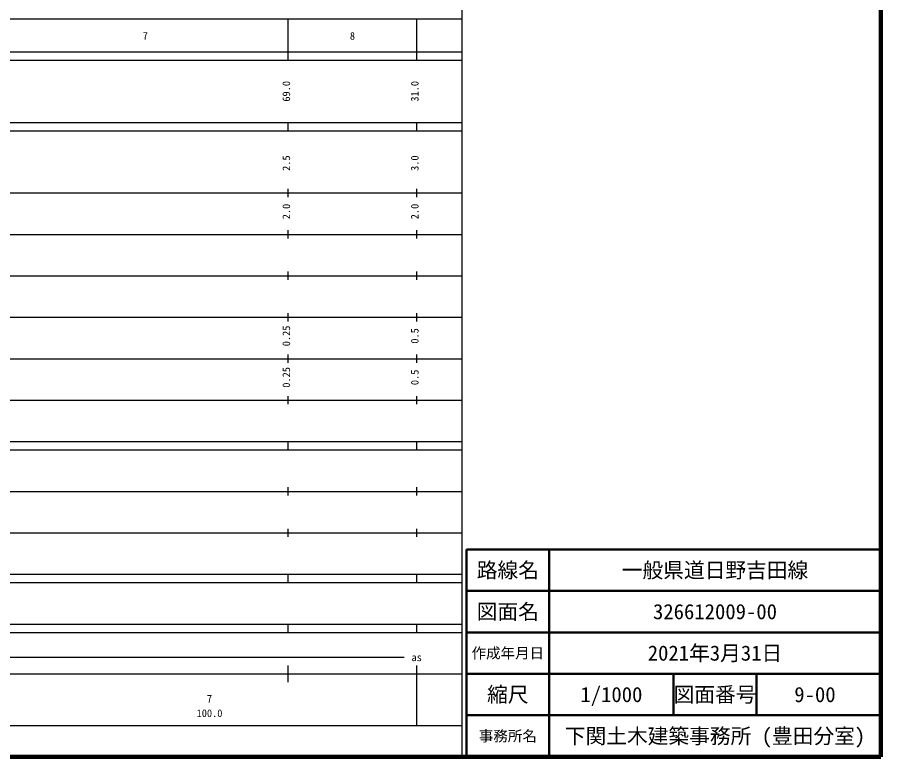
# Model space of a CAD drawing. Units: millimetres on the paper, enlarged 1000 times. Extents: x 40000 to 680000, y 20000 to 380000.
# Drawn here: x 471602 to 680000, y 20000 to 198357 of the extents above; entities that cross this region are included whole.
import ezdxf
from ezdxf.enums import TextEntityAlignment as Align

# ---------------------------------------------------------------- set-up
doc = ezdxf.new("R2010")
doc.units = ezdxf.units.MM
doc.header["$LTSCALE"] = 1000
for name, color, linetype, lineweight in [('M-TTL', 2, 'Continuous', 140), ('M-TTL-BAND', 7, 'Continuous', 25), ('M-TTL-FRAM', 2, 'Continuous', 50), ('M-TTL-LINE', 7, 'Continuous', 50), ('M-TTL-TXT', 7, 'Continuous', 50)]:
    doc.layers.add(name, color=color, linetype=linetype, lineweight=lineweight)
doc.styles.add('ＭＳ ゴシック', font='')
doc.styles.get('ＭＳ ゴシック').set_extended_font_data('MS Gothic')

msp = doc.modelspace()

# ---------------------------------------------------------------- linework, layer by layer
at = {"layer": 'M-TTL'}
for p, q in [((680000, 20000), (680000, 380000)), ((40000, 20000), (680000, 20000))]:
    msp.add_line(p, q, dxfattribs=at)
at = {"layer": 'M-TTL-BAND'}
for p, q in [((579000, 20000), (579000, 370000)), ((68000, 198000), (579000, 198000)), ((537000, 188000), (537000, 198000)), ((568000, 188000), (568000, 198000)), ((40000, 190000), (579000, 190000)), ((40000, 188000), (579000, 188000)), ((40000, 173000), (579000, 173000)), ((537000, 171000), (537000, 173000)), ((568000, 171000), (568000, 173000)), ((40000, 171000), (579000, 171000)), ((537000, 155000), (537000, 157000)), ((568000, 155000), (568000, 157000)), ((40000, 156000), (579000, 156000)), ((46000, 146000), (579000, 146000)), ((537000, 145000), (537000, 147000)), ((568000, 145000), (568000, 147000)), ((52000, 136000), (579000, 136000)), ((537000, 135000), (537000, 137000)), ((568000, 135000), (568000, 137000)), ((46000, 126000), (579000, 126000)), ((537000, 125000), (537000, 127000)), ((568000, 125000), (568000, 127000)), ((537000, 115000), (537000, 117000)), ((568000, 115000), (568000, 117000)), ((52000, 116000), (579000, 116000)), ((537000, 105000), (537000, 107000)), ((568000, 105000), (568000, 107000)), ((46000, 106000), (579000, 106000)), ((40000, 96000), (579000, 96000)), ((537000, 94000), (537000, 96000)), ((568000, 94000), (568000, 96000)), ((40000, 94000), (579000, 94000)), ((49000, 84000), (579000, 84000)), ((537000, 83000), (537000, 85000)), ((568000, 83000), (568000, 85000)), ((40000, 74000), (579000, 74000)), ((537000, 73000), (537000, 75000)), ((568000, 73000), (568000, 75000)), ((40000, 64000), (579000, 64000)), ((537000, 62000), (537000, 64000)), ((568000, 62000), (568000, 64000)), ((40000, 62000), (579000, 62000)), ((40000, 52000), (579000, 52000)), ((537000, 50000), (537000, 52000)), ((568000, 50000), (568000, 52000)), ((40000, 50000), (579000, 50000)), ((319000, 44000), (565000, 44000)), ((537000, 38000), (537000, 42000)), ((568000, 27500), (568000, 42000)), ((40000, 40000), (579000, 40000)), ((68000, 27500), (579000, 27500))]:
    msp.add_line(p, q, dxfattribs=at)
at = {"layer": 'M-TTL-FRAM'}
for p, q in [((680000, 70000), (580000, 70000)), ((580000, 70000), (580000, 20000))]:
    msp.add_line(p, q, dxfattribs=at)
at = {"layer": 'M-TTL-LINE'}
for p, q in [((600000, 70000), (600000, 20000)), ((680000, 60000), (580000, 60000)), ((680000, 50000), (580000, 50000)), ((680000, 40000), (580000, 40000)), ((630000, 40000), (630000, 30000)), ((650000, 40000), (650000, 30000)), ((680000, 30000), (580000, 30000))]:
    msp.add_line(p, q, dxfattribs=at)

# ---------------------------------------------------------------- texts
at = {"layer": 'M-TTL-BAND', "style": 'ＭＳ ゴシック'}
for s, p in [('7', (502500, 192405)), ('8', (552500, 192405)), ('as', (568000, 42500)), ('7', (518000, 32523)), ('100.0', (518000, 29033))]:
    msp.add_text(s, height=1833, dxfattribs=at).set_placement(p, align=Align.BOTTOM_CENTER)
for s, p in [('69.0', (538000, 180500)), ('31.0', (569000, 180500)), ('2.5', (538000, 163174)), ('3.0', (569000, 163174)), ('2.0', (538000, 151500)), ('2.0', (569000, 151500)), ('0.25', (538000, 121500)), ('0.5', (569000, 121500)), ('0.25', (538000, 111500)), ('0.5', (569000, 111500))]:
    msp.add_text(s, height=1833, rotation=90, dxfattribs=at).set_placement(p, align=Align.BOTTOM_CENTER)
at = {"layer": 'M-TTL-TXT', "style": 'ＭＳ ゴシック'}
for s, height, p in [('路線名', 3666, (590000, 65000)), ('路線名', 3666, (590000, 65000)), ('一般県道日野吉田線', 3666, (640000, 65000)), ('図面名', 3666, (590000, 55000)), ('図面名', 3666, (590000, 55000)), ('326612009-00', 3666, (640000, 55000)), ('作成年月日', 2566, (590000, 45000)), ('作成年月日', 2566, (590000, 45000)), ('2021年3月31日', 3666, (640000, 45000)), ('縮尺', 3666, (590000, 35000)), ('縮尺', 3666, (590000, 35000)), ('1/1000', 3666, (615000, 35000)), ('図面番号', 3666, (640000, 35000)), ('図面番号', 3666, (640000, 35000)), ('9-00', 3666, (664125, 35000)), ('下関土木建築事務所 (豊田分室)', 3666, (640000, 25000)), ('事務所名', 2566, (590000, 25000)), ('事務所名', 2566, (590000, 25000))]:
    msp.add_text(s, height=height, dxfattribs=at).set_placement(p, align=Align.MIDDLE_CENTER)

doc.saveas('drawing.dxf')
